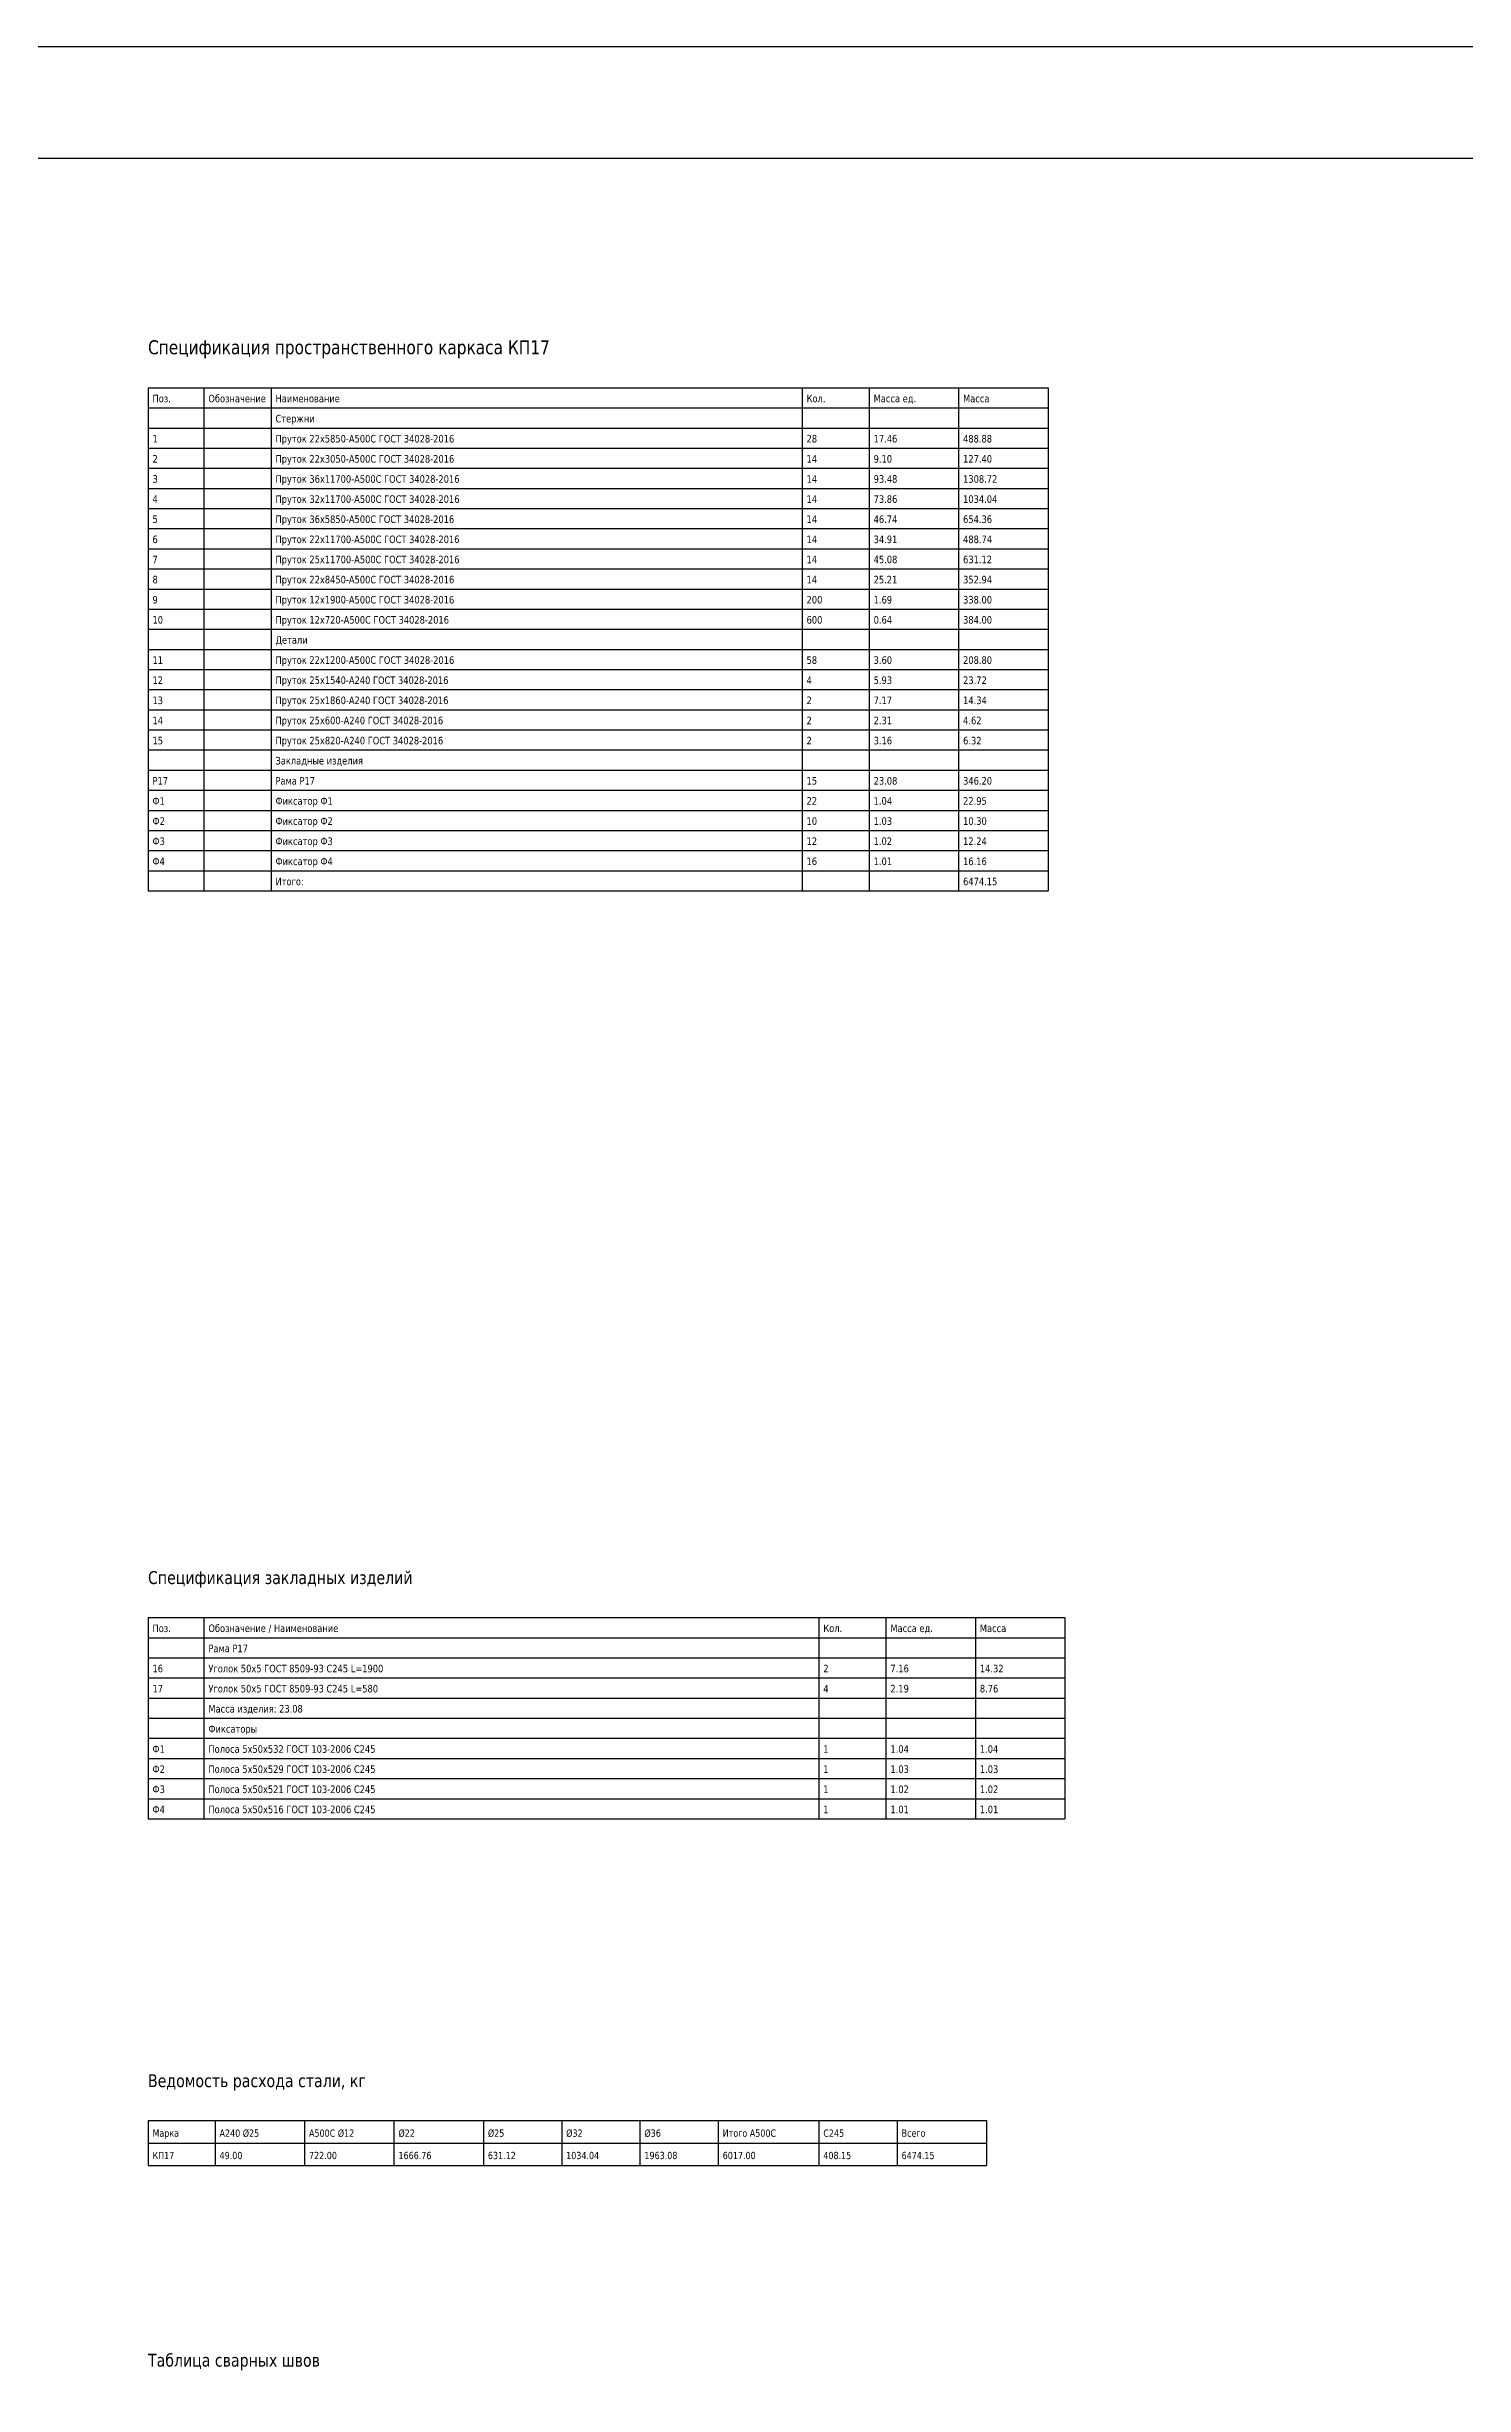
# Model space of a CAD drawing. Header units: millimetres. Extents: x 0 to 1189, y 0 to 841.
# Drawn here: x 681.9 to 935.4, y 422.7 to 841 of the extents above; entities that cross this region are included whole.
import ezdxf

# ---------------------------------------------------------------- set-up
doc = ezdxf.new("R2010")
doc.units = ezdxf.units.MM
for name, color, linetype in [('FRAME', 7, 'Continuous'), ('TABLE', 7, 'Continuous'), ('TEXT', 7, 'Continuous')]:
    doc.layers.add(name, color=color, linetype=linetype)
doc.styles.add('GOST', font='DejaVuSans.ttf')

msp = doc.modelspace()

# ---------------------------------------------------------------- linework, layer by layer
at = {"layer": 'FRAME'}
for points in [[(0, 0), (1189, 0), (1189, 841), (0, 841)], [(20, 20), (1169, 20), (1169, 821), (20, 821)]]:
    msp.add_lwpolyline(points, close=True, dxfattribs=at)
at = {"layer": 'TABLE'}
for p, q in [((700, 780), (861, 780)), ((700, 780), (700, 690)), ((710, 780), (710, 690)), ((722, 780), (722, 690)), ((817, 780), (817, 690)), ((829, 780), (829, 690)), ((845, 780), (845, 690)), ((861, 780), (861, 690)), ((700, 776.4), (861, 776.4)), ((700, 772.8), (861, 772.8)), ((700, 769.2), (861, 769.2)), ((700, 765.6), (861, 765.6)), ((700, 762), (861, 762)), ((700, 758.4), (861, 758.4)), ((700, 754.8), (861, 754.8)), ((700, 751.2), (861, 751.2)), ((700, 747.6), (861, 747.6)), ((700, 744), (861, 744)), ((700, 740.4), (861, 740.4)), ((700, 736.8), (861, 736.8)), ((700, 733.2), (861, 733.2)), ((700, 729.6), (861, 729.6)), ((700, 726), (861, 726)), ((700, 722.4), (861, 722.4)), ((700, 718.8), (861, 718.8)), ((700, 715.2), (861, 715.2)), ((700, 711.6), (861, 711.6)), ((700, 708), (861, 708)), ((700, 704.4), (861, 704.4)), ((700, 700.8), (861, 700.8)), ((700, 697.2), (861, 697.2)), ((700, 693.6), (861, 693.6)), ((700, 690), (861, 690)), ((700, 560), (864, 560)), ((700, 560), (700, 524)), ((700, 556.4), (864, 556.4)), ((710, 560), (710, 524)), ((820, 560), (820, 524)), ((832, 560), (832, 524)), ((848, 560), (848, 524)), ((864, 560), (864, 524)), ((700, 552.8), (864, 552.8)), ((700, 549.2), (864, 549.2)), ((700, 545.6), (864, 545.6)), ((700, 542), (864, 542)), ((700, 538.4), (864, 538.4)), ((700, 534.8), (864, 534.8)), ((700, 531.2), (864, 531.2)), ((700, 527.6), (864, 527.6)), ((700, 524), (864, 524)), ((700, 470), (850, 470)), ((700, 470), (700, 462)), ((712, 470), (712, 462)), ((728, 470), (728, 462)), ((744, 470), (744, 462)), ((760, 470), (760, 462)), ((774, 470), (774, 462)), ((788, 470), (788, 462)), ((802, 470), (802, 462)), ((820, 470), (820, 462)), ((834, 470), (834, 462)), ((850, 470), (850, 462)), ((700, 466), (850, 466)), ((700, 462), (850, 462))]:
    msp.add_line(p, q, dxfattribs=at)

# ---------------------------------------------------------------- texts
at = {"layer": 'TEXT', "style": 'GOST', "width": 0.8}
for s, height, p in [('Спецификация пространственного каркаса КП17', 2.5, (700, 786)), ('Поз.', 1.35, (700.8, 777.408)), ('Обозначение', 1.35, (710.8, 777.408)), ('Наименование', 1.35, (722.8, 777.408)), ('Кол.', 1.35, (817.8, 777.408)), ('Масса ед.', 1.35, (829.8, 777.408)), ('Масса', 1.35, (845.8, 777.408)), ('Стержни', 1.35, (722.8, 773.808)), ('1', 1.35, (700.8, 770.208)), ('Пруток 22x5850-A500C ГОСТ 34028-2016', 1.35, (722.8, 770.208)), ('28', 1.35, (817.8, 770.208)), ('17.46', 1.35, (829.8, 770.208)), ('488.88', 1.35, (845.8, 770.208)), ('2', 1.35, (700.8, 766.608)), ('Пруток 22x3050-A500C ГОСТ 34028-2016', 1.35, (722.8, 766.608)), ('14', 1.35, (817.8, 766.608)), ('9.10', 1.35, (829.8, 766.608)), ('127.40', 1.35, (845.8, 766.608)), ('3', 1.35, (700.8, 763.008)), ('Пруток 36x11700-A500C ГОСТ 34028-2016', 1.35, (722.8, 763.008)), ('14', 1.35, (817.8, 763.008)), ('93.48', 1.35, (829.8, 763.008)), ('1308.72', 1.35, (845.8, 763.008)), ('4', 1.35, (700.8, 759.408)), ('Пруток 32x11700-A500C ГОСТ 34028-2016', 1.35, (722.8, 759.408)), ('Пруток 36x5850-A500C ГОСТ 34028-2016', 1.35, (722.8, 755.808)), ('14', 1.35, (817.8, 759.408)), ('46.74', 1.35, (829.8, 755.808)), ('73.86', 1.35, (829.8, 759.408)), ('654.36', 1.35, (845.8, 755.808)), ('1034.04', 1.35, (845.8, 759.408)), ('6', 1.35, (700.8, 752.208)), ('5', 1.35, (700.8, 755.808)), ('Пруток 22x11700-A500C ГОСТ 34028-2016', 1.35, (722.8, 752.208)), ('14', 1.35, (817.8, 755.808)), ('14', 1.35, (817.8, 752.208)), ('34.91', 1.35, (829.8, 752.208)), ('488.74', 1.35, (845.8, 752.208)), ('7', 1.35, (700.8, 748.608)), ('Пруток 25x11700-A500C ГОСТ 34028-2016', 1.35, (722.8, 748.608)), ('14', 1.35, (817.8, 748.608)), ('45.08', 1.35, (829.8, 748.608)), ('631.12', 1.35, (845.8, 748.608)), ('8', 1.35, (700.8, 745.008)), ('Пруток 22x8450-A500C ГОСТ 34028-2016', 1.35, (722.8, 745.008)), ('14', 1.35, (817.8, 745.008)), ('25.21', 1.35, (829.8, 745.008)), ('352.94', 1.35, (845.8, 745.008)), ('9', 1.35, (700.8, 741.408)), ('Пруток 12x1900-A500C ГОСТ 34028-2016', 1.35, (722.8, 741.408)), ('200', 1.35, (817.8, 741.408)), ('1.69', 1.35, (829.8, 741.408)), ('338.00', 1.35, (845.8, 741.408)), ('10', 1.35, (700.8, 737.808)), ('Пруток 12x720-A500C ГОСТ 34028-2016', 1.35, (722.8, 737.808)), ('600', 1.35, (817.8, 737.808)), ('0.64', 1.35, (829.8, 737.808)), ('384.00', 1.35, (845.8, 737.808)), ('Детали', 1.35, (722.8, 734.208)), ('11', 1.35, (700.8, 730.608)), ('12', 1.35, (700.8, 727.008)), ('Пруток 22x1200-A500C ГОСТ 34028-2016', 1.35, (722.8, 730.608)), ('Пруток 25x1540-A240 ГОСТ 34028-2016', 1.35, (722.8, 727.008)), ('4', 1.35, (817.8, 727.008)), ('58', 1.35, (817.8, 730.608)), ('3.60', 1.35, (829.8, 730.608)), ('5.93', 1.35, (829.8, 727.008)), ('208.80', 1.35, (845.8, 730.608)), ('23.72', 1.35, (845.8, 727.008)), ('13', 1.35, (700.8, 723.408)), ('Пруток 25x1860-A240 ГОСТ 34028-2016', 1.35, (722.8, 723.408)), ('2', 1.35, (817.8, 723.408)), ('7.17', 1.35, (829.8, 723.408)), ('14.34', 1.35, (845.8, 723.408)), ('14', 1.35, (700.8, 719.808)), ('Пруток 25x600-A240 ГОСТ 34028-2016', 1.35, (722.8, 719.808)), ('2', 1.35, (817.8, 719.808)), ('2.31', 1.35, (829.8, 719.808)), ('4.62', 1.35, (845.8, 719.808)), ('15', 1.35, (700.8, 716.208)), ('Пруток 25x820-A240 ГОСТ 34028-2016', 1.35, (722.8, 716.208)), ('2', 1.35, (817.8, 716.208)), ('3.16', 1.35, (829.8, 716.208)), ('6.32', 1.35, (845.8, 716.208)), ('Закладные изделия', 1.35, (722.8, 712.608)), ('Р17', 1.35, (700.8, 709.008)), ('Рама Р17', 1.35, (722.8, 709.008)), ('15', 1.35, (817.8, 709.008)), ('23.08', 1.35, (829.8, 709.008)), ('346.20', 1.35, (845.8, 709.008)), ('Ф1', 1.35, (700.8, 705.408)), ('Ф2', 1.35, (700.8, 701.808)), ('Фиксатор Ф1', 1.35, (722.8, 705.408)), ('Фиксатор Ф2', 1.35, (722.8, 701.808)), ('22', 1.35, (817.8, 705.408)), ('10', 1.35, (817.8, 701.808)), ('1.04', 1.35, (829.8, 705.408)), ('1.03', 1.35, (829.8, 701.808)), ('22.95', 1.35, (845.8, 705.408)), ('10.30', 1.35, (845.8, 701.808)), ('Ф3', 1.35, (700.8, 698.208)), ('Фиксатор Ф3', 1.35, (722.8, 698.208)), ('12', 1.35, (817.8, 698.208)), ('1.02', 1.35, (829.8, 698.208)), ('12.24', 1.35, (845.8, 698.208)), ('Ф4', 1.35, (700.8, 694.608)), ('Фиксатор Ф4', 1.35, (722.8, 694.608)), ('16', 1.35, (817.8, 694.608)), ('1.01', 1.35, (829.8, 694.608)), ('16.16', 1.35, (845.8, 694.608)), ('Итого:', 1.35, (722.8, 691.008)), ('6474.15', 1.35, (845.8, 691.008)), ('Спецификация закладных изделий', 2.3, (700, 566)), ('Поз.', 1.35, (700.8, 557.408)), ('Обозначение / Наименование', 1.35, (710.8, 557.408)), ('Кол.', 1.35, (820.8, 557.408)), ('Масса ед.', 1.35, (832.8, 557.408)), ('Масса', 1.35, (848.8, 557.408)), ('Рама Р17', 1.35, (710.8, 553.808)), ('16', 1.35, (700.8, 550.208)), ('Уголок 50х5 ГОСТ 8509-93 С245 L=1900', 1.35, (710.8, 550.208)), ('2', 1.35, (820.8, 550.208)), ('7.16', 1.35, (832.8, 550.208)), ('14.32', 1.35, (848.8, 550.208)), ('17', 1.35, (700.8, 546.608)), ('Уголок 50х5 ГОСТ 8509-93 С245 L=580', 1.35, (710.8, 546.608)), ('Масса изделия: 23.08', 1.35, (710.8, 543.008)), ('4', 1.35, (820.8, 546.608)), ('2.19', 1.35, (832.8, 546.608)), ('8.76', 1.35, (848.8, 546.608)), ('Фиксаторы', 1.35, (710.8, 539.408)), ('Ф1', 1.35, (700.8, 535.808)), ('Полоса 5х50х532 ГОСТ 103-2006 С245', 1.35, (710.8, 535.808)), ('1', 1.35, (820.8, 535.808)), ('1.04', 1.35, (832.8, 535.808)), ('1.04', 1.35, (848.8, 535.808)), ('Ф2', 1.35, (700.8, 532.208)), ('Полоса 5х50х529 ГОСТ 103-2006 С245', 1.35, (710.8, 532.208)), ('1', 1.35, (820.8, 532.208)), ('1.03', 1.35, (832.8, 532.208)), ('1.03', 1.35, (848.8, 532.208)), ('Ф3', 1.35, (700.8, 528.608)), ('Полоса 5х50х521 ГОСТ 103-2006 С245', 1.35, (710.8, 528.608)), ('1', 1.35, (820.8, 528.608)), ('1.02', 1.35, (832.8, 528.608)), ('1.02', 1.35, (848.8, 528.608)), ('Ф4', 1.35, (700.8, 525.008)), ('Полоса 5х50х516 ГОСТ 103-2006 С245', 1.35, (710.8, 525.008)), ('1', 1.35, (820.8, 525.008)), ('1.01', 1.35, (832.8, 525.008)), ('1.01', 1.35, (848.8, 525.008)), ('Ведомость расхода стали, кг', 2.3, (700, 476)), ('Марка', 1.3, (700.8, 467.12)), ('КП17', 1.3, (700.8, 463.12)), ('А240 Ø25', 1.3, (712.8, 467.12)), ('49.00', 1.3, (712.8, 463.12)), ('А500С Ø12', 1.3, (728.8, 467.12)), ('722.00', 1.3, (728.8, 463.12)), ('Ø22', 1.3, (744.8, 467.12)), ('1666.76', 1.3, (744.8, 463.12)), ('Ø25', 1.3, (760.8, 467.12)), ('631.12', 1.3, (760.8, 463.12)), ('Ø32', 1.3, (774.8, 467.12)), ('1034.04', 1.3, (774.8, 463.12)), ('Ø36', 1.3, (788.8, 467.12)), ('1963.08', 1.3, (788.8, 463.12)), ('6017.00', 1.3, (802.8, 463.12)), ('Итого А500С', 1.3, (802.8, 467.12)), ('408.15', 1.3, (820.8, 463.12)), ('С245', 1.3, (820.8, 467.12)), ('6474.15', 1.3, (834.8, 463.12)), ('Всего', 1.3, (834.8, 467.12)), ('Таблица сварных швов', 2.3, (700, 426))]:
    msp.add_text(s, height=height, dxfattribs=at).set_placement(p)

doc.saveas('drawing.dxf')
